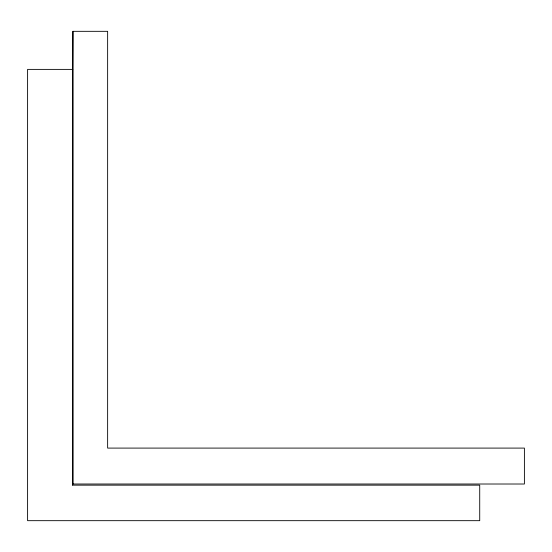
<?xml version="1.0" encoding="UTF-8"?>
<svg xmlns="http://www.w3.org/2000/svg" width="552" height="552" viewBox="0 0 552 552"><rect width="100%" height="100%" fill="white"/><g stroke="black" fill="none" stroke-linecap="round" stroke-linejoin="round"><path stroke-width="0.83" d="M72.767 69.386L72.94 31.326L107.633 31.326L107.633 448.093L524.4 448.093L524.4 484.014L72.767 484.014L72.595 485.153L479.722 485.153L479.722 520.674L27.6 520.674L27.6 69.386L72.767 69.386L72.94 484.014M72.94 31.326L72.767 484.014M72.595 483.428L72.595 485.153"/></g></svg>
